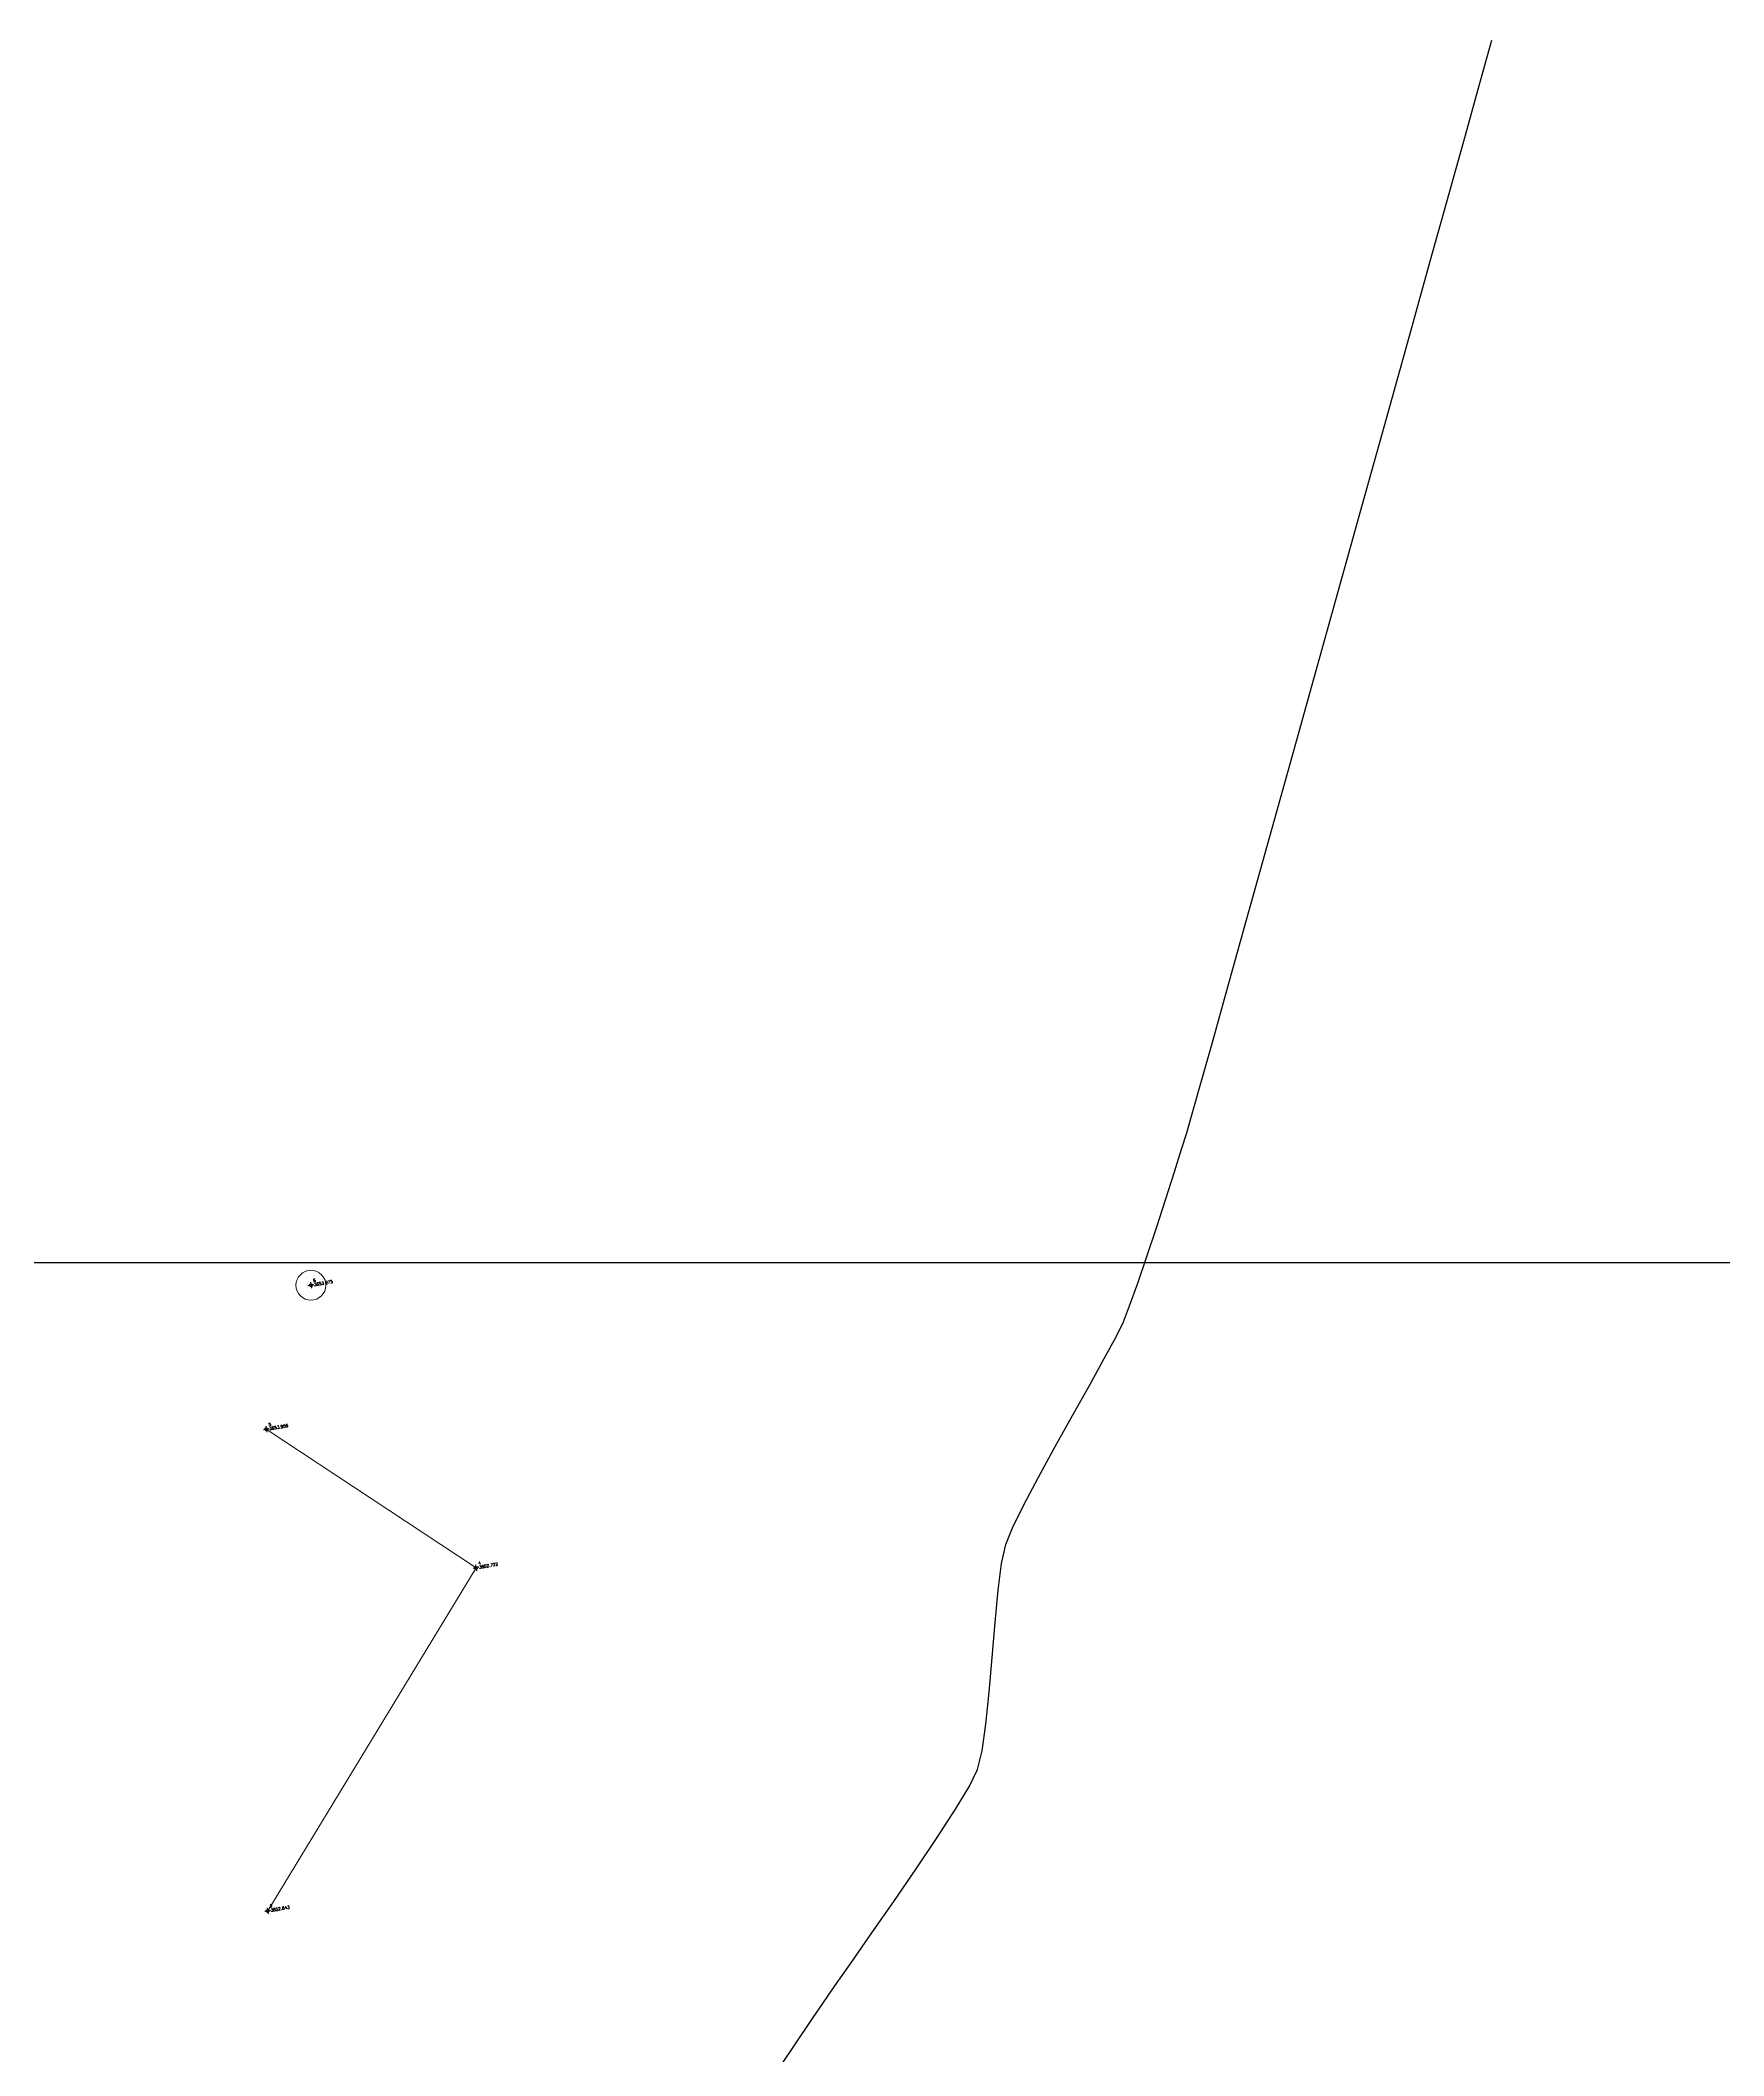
# Model space of a CAD drawing. Header units: millimetres. Extents: x 736950 to 738835, y 8500595 to 8502131.
# Drawn here: x 737606.9 to 737663.3, y 8501273.4 to 8501340.9 of the extents above; entities that cross this region are included whole.
import ezdxf

# ---------------------------------------------------------------- set-up
doc = ezdxf.new("R2010")
doc.units = ezdxf.units.MM
for name, color, linetype, lineweight in [('CONT-MJR', 80, 'Continuous', 30), ('otros', 4, 'Continuous', 5), ('postes', 10, 'Continuous', 5)]:
    doc.layers.add(name, color=color, linetype=linetype, lineweight=lineweight)
doc.layers.add('Cuadricula Coordenadas', color=5, linetype='Continuous')
doc.styles.add('5mm', font='arial.ttf', dxfattribs={"height": 3})

msp = doc.modelspace()

# ---------------------------------------------------------------- linework, layer by layer
at = {"linetype": 'Continuous', "extrusion": (-0.172787269436437, 0.9849591664230046, 0)}
for points, elevation in [([(-2195438.010162654, 0), (-2195437.810162655, 0)], 8245981.960062787), ([(-2195435.706162654, 0), (-2195435.506162655, 0)], 8245977.469062787), ([(-2195441.820162654, 0), (-2195441.620162655, 0)], 8245971.686062788), ([(-2195432.966162655, 0), (-2195432.766162654, 0)], 8245961.579062788)]:
    msp.add_lwpolyline(points, dxfattribs=dict(at, elevation=elevation))
at = {"linetype": 'Continuous', "extrusion": (0.9849591664230046, 0.172787269436437, 0)}
for points, elevation in [([(8245982.060062787, 0), (8245981.860062785, 0)], 2195437.910162654), ([(8245977.569062786, 0), (8245977.369062787, 0)], 2195435.606162655), ([(8245971.786062786, 0), (8245971.586062787, 0)], 2195441.720162653), ([(8245961.679062788, 0), (8245961.479062789, 0)], 2195432.866162654)]:
    msp.add_lwpolyline(points, dxfattribs=dict(at, elevation=elevation))
at = {"linetype": 'Continuous'}
for centre in [(737615.9872259038, 8501299.23943682), (737614.4938676116, 8501294.417883333), (737621.5151367342, 8501289.77828584), (737614.5406692066, 8501278.293445062)]:
    msp.add_circle(centre, 0.05, dxfattribs=at)
at = {"layer": 'CONT-MJR', "extrusion": (0.963298853688263, -0.2684312174149623, 0), "elevation": -1571442.578600995}
msp.add_lwpolyline([(8387341.161578582, 3650.00000000001), (8387341.734114322, 3650.00000000001)], dxfattribs=at)
at = {"layer": 'CONT-MJR', "extrusion": (0.9633499607390055, -0.2682477458323868, 0), "elevation": -1569845.124838998}
msp.add_lwpolyline([(8387639.177649467, 3650.00000000001), (8387640.301215215, 3650.00000000001)], dxfattribs=at)
at = {"layer": 'CONT-MJR', "elevation": 3650}
for points in [[(737654.6323505465, 8501337.742153177), (737655.0628799157, 8501339.288525574)], [(737646.6852193509, 8501309.236308668), (737647.3104777964, 8501311.472530978)], [(737645.1351620983, 8501303.793104207), (737645.3072078369, 8501304.345786855)], [(737642.0448313947, 8501295.883640677), (737642.5451801491, 8501296.784370163)], [(737640.8993508004, 8501293.836109413), (737641.4817360236, 8501294.87936277)], [(737639.1092504581, 8501289.92756597), (737639.2460466773, 8501290.56480082)], [(737638.452619118, 8501283.6478544), (737638.581821576, 8501284.54234083)], [(737638.297168725, 8501283.0216771), (737638.452619118, 8501283.6478544)], [(737638.0294319894, 8501282.473258505), (737638.297168725, 8501283.0216771)], [(737636.251127855, 8501279.697863225), (737636.9549527914, 8501280.746505957)], [(737633.1245003123, 8501275.195809485), (737633.5259636594, 8501275.78124687)], [(737632.1425033418, 8501273.735038988), (737632.804594004, 8501274.719364552)]]:
    msp.add_lwpolyline(points, dxfattribs=at)
at = {"layer": 'CONT-MJR', "extrusion": (0.963359577913628, -0.2682132055698909, 0), "elevation": -1569544.392187949}
msp.add_lwpolyline([(8387691.83513066, 3650.000000000013), (8387693.852528103, 3650.000000000013)], dxfattribs=at)
at = {"layer": 'CONT-MJR', "extrusion": (0.9633540091632086, -0.2682332064252542, 0), "elevation": -1569718.533987183}
msp.add_lwpolyline([(8387656.88682705, 3650.00000000001), (8387659.247026158, 3650.00000000001)], dxfattribs=at)
at = {"layer": 'CONT-MJR', "extrusion": (0.9633449007595579, -0.2682659169193091, 0), "elevation": -1570003.335652361}
msp.add_lwpolyline([(8387600.948667473, 3650.00000000001), (8387603.582258794, 3650.00000000001)], dxfattribs=at)
at = {"layer": 'CONT-MJR', "extrusion": (0.963332606362953, -0.2683100622748983, 0), "elevation": -1570387.698927289}
msp.add_lwpolyline([(8387526.156301556, 3650), (8387528.993875653, 3650)], dxfattribs=at)
at = {"layer": 'CONT-MJR', "extrusion": (0.9633169184514273, -0.2683663813245736, 0), "elevation": -1570878.057874716}
msp.add_lwpolyline([(8387431.359927713, 3650.000000000013), (8387434.332075143, 3650.000000000013)], dxfattribs=at)
at = {"layer": 'CONT-MJR', "extrusion": (0.9632972099470831, -0.2684371161150514, 0), "elevation": -1571493.935346785}
msp.add_lwpolyline([(8387312.951810535, 3650.00000000001), (8387315.989121862, 3650.00000000001)], dxfattribs=at)
at = {"layer": 'CONT-MJR', "extrusion": (0.9632723832995099, -0.26852619159494, 0), "elevation": -1572269.508111033}
msp.add_lwpolyline([(8387164.565969322, 3650.000000000006), (8387167.599035139, 3650.000000000006)], dxfattribs=at)
at = {"layer": 'CONT-MJR', "extrusion": (0.9632406630397224, -0.2686399543381363, 0), "elevation": -1573260.039978885}
msp.add_lwpolyline([(8386975.859531751, 3650), (8386978.818942645, 3650)], dxfattribs=at)
at = {"layer": 'CONT-MJR', "extrusion": (0.9631991535210419, -0.2687887472651123, 0), "elevation": -1574555.595218119}
msp.add_lwpolyline([(8386729.914540313, 3650), (8386732.730886923, 3650)], dxfattribs=at)
at = {"layer": 'CONT-MJR', "extrusion": (0.9631429024810387, -0.2689902403441446, 0), "elevation": -1576310.044615627}
msp.add_lwpolyline([(8386397.73388348, 3650.000000000006), (8386400.337756481, 3650.000000000006)], dxfattribs=at)
at = {"layer": 'CONT-MJR', "extrusion": (0.9629399881747185, -0.2697157377204255, 0), "elevation": -1582627.401918218}
msp.add_lwpolyline([(8385203.564663374, 3650.000000000013), (8385205.535361664, 3650.000000000013)], dxfattribs=at)
at = {"layer": 'CONT-MJR', "extrusion": (0.9627287297041587, -0.2704688392444075, 0), "elevation": -1589185.583429035}
msp.add_lwpolyline([(8383961.56392192, 3650.00000000001), (8383963.113919756, 3650.00000000001)], dxfattribs=at)
at = {"layer": 'CONT-MJR', "extrusion": (0.9622808190823054, -0.2720581283959133, 0), "elevation": -1603027.015944011}
msp.add_lwpolyline([(8381325.011206849, 3650.000000000011), (8381326.071097124, 3650.000000000011)], dxfattribs=at)
at = {"layer": 'CONT-MJR', "extrusion": (0.9606975694436111, -0.2775971542814122, 0), "elevation": -1651283.84032458}
msp.add_lwpolyline([(8371950.660247773, 3650.00000000001), (8371951.160632189, 3650.00000000001)], dxfattribs=at)
at = {"layer": 'CONT-MJR', "extrusion": (0.9533637813572277, -0.30182362464898, 0), "elevation": -1862650.169718936}
msp.add_lwpolyline([(8327473.060369775, 3650.000000000013), (8327473.859059688, 3650.000000000013)], dxfattribs=at)
at = {"layer": 'CONT-MJR', "extrusion": (0.9521320526891338, -0.3056870200744165, 0), "elevation": -1896402.643324641}
msp.add_lwpolyline([(8319850.630494788, 3650.000000000013), (8319851.575618983, 3650.000000000013)], dxfattribs=at)
at = {"layer": 'CONT-MJR', "extrusion": (0.9507478266628242, -0.3099654337114324, 0), "elevation": -1933795.797158303}
msp.add_lwpolyline([(8311237.837412693, 3650), (8311238.855564556, 3650)], dxfattribs=at)
at = {"layer": 'CONT-MJR', "extrusion": (0.9489288686331203, -0.3154900985366524, 0), "elevation": -1982104.380670026}
msp.add_lwpolyline([(8299848.547068575, 3650.000000000006), (8299849.564858167, 3650.000000000006)], dxfattribs=at)
at = {"layer": 'CONT-MJR', "extrusion": (0.946214914887023, -0.3235387686898492, 0), "elevation": -2052530.473448317}
msp.add_lwpolyline([(8282712.520469662, 3650), (8282713.464542498, 3650)], dxfattribs=at)
at = {"layer": 'CONT-MJR', "extrusion": (0.9415055799933242, -0.3369973929297293, 0), "elevation": -2170420.077382103}
msp.add_lwpolyline([(8252603.92680777, 3650.000000000003), (8252604.723896307, 3650.000000000003)], dxfattribs=at)
at = {"layer": 'CONT-MJR', "extrusion": (0.9310264476696989, -0.3649517142575733, 0), "elevation": -2415797.97160816}
msp.add_lwpolyline([(8184137.437690577, 3650.000000000003), (8184138.014808902, 3650.000000000003)], dxfattribs=at)
at = {"layer": 'CONT-MJR', "extrusion": (0.8806395967992405, -0.4737867669630201, 0), "elevation": -3378204.684890449}
msp.add_lwpolyline([(7836063.849113702, 3650), (7836064.681018265, 3650)], dxfattribs=at)
at = {"layer": 'CONT-MJR', "extrusion": (0.8983255375568526, -0.4393304321045746, 0), "elevation": -3072235.221588993}
msp.add_lwpolyline([(7961001.653143013, 3650.000000000006), (7961002.2096381, 3650.000000000006)], dxfattribs=at)
at = {"layer": 'CONT-MJR', "extrusion": (0.8722468041209411, -0.4890659594582359, 0), "elevation": -3514288.511781665}
msp.add_lwpolyline([(7775982.628415334, 3650.000000000013), (7775983.779784307, 3650.000000000013)], dxfattribs=at)
at = {"layer": 'CONT-MJR', "extrusion": (0.8767582897539128, -0.4809312854741248, 0), "elevation": -3441805.399426012}
msp.add_lwpolyline([(7808333.269683002, 3650.00000000001), (7808334.430385845, 3650.00000000001)], dxfattribs=at)
at = {"layer": 'CONT-MJR', "extrusion": (0.8839561524857061, -0.467569802791698, 0), "elevation": -3322906.088733098}
msp.add_lwpolyline([(7859667.390545478, 3650.000000000004), (7859668.439789107, 3650.000000000004)], dxfattribs=at)
at = {"layer": 'CONT-MJR', "extrusion": (0.8975903269568452, -0.4408305853199206, 0), "elevation": -3085531.085650341}
msp.add_lwpolyline([(7955850.714130514, 3650), (7955851.57503764, 3650)], dxfattribs=at)
at = {"layer": 'CONT-MJR', "extrusion": (0.9263802354865234, -0.3765895103424064, 0), "elevation": -2518162.432620035}
msp.add_lwpolyline([(8153214.757837599, 3650), (8153215.355244005, 3650)], dxfattribs=at)
at = {"layer": 'CONT-MJR', "extrusion": (0.9918556209214692, -0.1273672926872794, 0), "elevation": -351154.7857021432}
msp.add_lwpolyline([(8526002.386270488, 3650.000000000013), (8526003.296064874, 3650.000000000013)], dxfattribs=at)
at = {"layer": 'CONT-MJR', "extrusion": (0.9954872167079232, -0.09489573947818886, 0), "elevation": -72425.9201148554}
msp.add_lwpolyline([(8532922.264337022, 3650.000000000011), (8532923.34785137, 3650.000000000011)], dxfattribs=at)
at = {"layer": 'CONT-MJR', "extrusion": (0.9965130133995607, -0.0834374863315468, 0), "elevation": 25740.65678283793}
msp.add_lwpolyline([(8533189.634213753, 3650.000000000003), (8533190.804248504, 3650.000000000003)], dxfattribs=at)
at = {"layer": 'CONT-MJR', "extrusion": (0.9963111752769425, -0.08581399663386996, 0), "elevation": 5388.377536600106}
msp.add_lwpolyline([(8533225.58795463, 3650.000000000013), (8533226.75664091, 3650.000000000013)], dxfattribs=at)
at = {"layer": 'CONT-MJR', "extrusion": (0.9947179367216877, -0.1026461220122251, 0), "elevation": -138881.5622378909}
msp.add_lwpolyline([(8532095.95931184, 3650.00000000001), (8532097.038900023, 3650.00000000001)], dxfattribs=at)
at = {"layer": 'CONT-MJR', "extrusion": (0.8591625348606927, -0.5117027835489555, 0), "elevation": -3716378.946125894}
msp.add_lwpolyline([(7681433.924336161, 3650.000000000013), (7681434.832203479, 3650.000000000013)], dxfattribs=at)
at = {"layer": 'CONT-MJR', "extrusion": (0.8406538509757973, -0.5415728047451811, 0), "elevation": -3983965.111008312}
msp.add_lwpolyline([(7546118.512354112, 3650), (7546119.638557201, 3650)], dxfattribs=at)
at = {"layer": 'CONT-MJR', "extrusion": (0.8240928472859304, -0.566454745811321, 0), "elevation": -4207709.471870783}
msp.add_lwpolyline([(7423680.02948002, 3650), (7423681.346920026, 3650)], dxfattribs=at)
at = {"layer": 'CONT-MJR', "extrusion": (0.8204221261006978, -0.5717582837217235, 0), "elevation": -4255503.97955199}
msp.add_lwpolyline([(7396384.994385814, 3650), (7396386.283840836, 3650)], dxfattribs=at)
at = {"layer": 'CONT-MJR', "extrusion": (0.8187913943363537, -0.5740911535294111, 0), "elevation": -4276539.237731135}
msp.add_lwpolyline([(7384241.318039534, 3650.000000000013), (7384242.496918995, 3650.000000000013)], dxfattribs=at)
at = {"layer": 'CONT-MJR', "extrusion": (0.8195109285736003, -0.5730635548945994, 0), "elevation": -4267272.584531201}
msp.add_lwpolyline([(7389599.300148059, 3650.00000000001), (7389600.285820916, 3650.00000000001)], dxfattribs=at)
at = {"layer": 'CONT-MJR', "extrusion": (0.8302150292511874, -0.5574432753253468, 0), "elevation": -4126584.583560502}
msp.add_lwpolyline([(7469074.486389933, 3650.000000000013), (7469075.060271297, 3650.000000000013)], dxfattribs=at)
at = {"layer": 'CONT-MJR', "extrusion": (0.8295945654722401, -0.5583662390751479, 0), "elevation": -4134888.626043638}
msp.add_lwpolyline([(7464477.644712388, 3650), (7464479.375410776, 3650)], dxfattribs=at)
at = {"layer": 'Cuadricula Coordenadas', "color": 8}
msp.add_line((736950.2264744169, 8501300), (738552.8979275209, 8501300), dxfattribs=at)
at = {"layer": 'otros'}
for p, q in [((737621.5151367342, 8501289.77828584), (737614.4938676116, 8501294.417883333)), ((737614.5406692066, 8501278.293445062), (737621.5151367342, 8501289.77828584))]:
    msp.add_line(p, q, dxfattribs=at)
at = {"layer": 'postes'}
msp.add_circle((737615.9872259038, 8501299.23943682), 0.5, dxfattribs=at)

# ---------------------------------------------------------------- texts
at = {"color": 2, "char_height": 0.1, "width": 0.2, "attachment_point": 1, "rotation": 9.94991650582834, "style": '5mm'}
for s, insert in [('\\Ftxt.shx;\\W1.0000000000;\\T1.0000000000;\\o\\l6', (737616.0528922393, 8501299.443857787)), ('\\Ftxt.shx;\\W1.0000000000;\\T1.0000000000;\\o\\l5', (737614.5595339471, 8501294.622304302)), ('\\Ftxt.shx;\\W1.0000000000;\\T1.0000000000;\\o\\l4', (737621.5808030698, 8501289.982706808)), ('\\Ftxt.shx;\\W1.0000000000;\\T1.0000000000;\\o\\l2', (737614.6063355422, 8501278.49786603))]:
    msp.add_mtext(s, dxfattribs=dict(at, insert=insert))
at = {"color": 1, "char_height": 0.1, "width": 0.8333333333333334, "attachment_point": 1, "rotation": 9.94991650582834, "style": '5mm'}
for s, insert in [('\\Ftxt.shx;\\W1.0000000000;\\T1.0000000000;\\o\\l3653.975', (737616.0770824571, 8501299.305963503)), ('\\Ftxt.shx;\\W1.0000000000;\\T1.0000000000;\\o\\l3653.956', (737614.583724165, 8501294.484410018)), ('\\Ftxt.shx;\\W1.0000000000;\\T1.0000000000;\\o\\l3652.722', (737621.6049932875, 8501289.844812524)), ('\\Ftxt.shx;\\W1.0000000000;\\T1.0000000000;\\o\\l3652.643', (737614.63052576, 8501278.359971747))]:
    msp.add_mtext(s, dxfattribs=dict(at, insert=insert))

doc.saveas('drawing.dxf')
